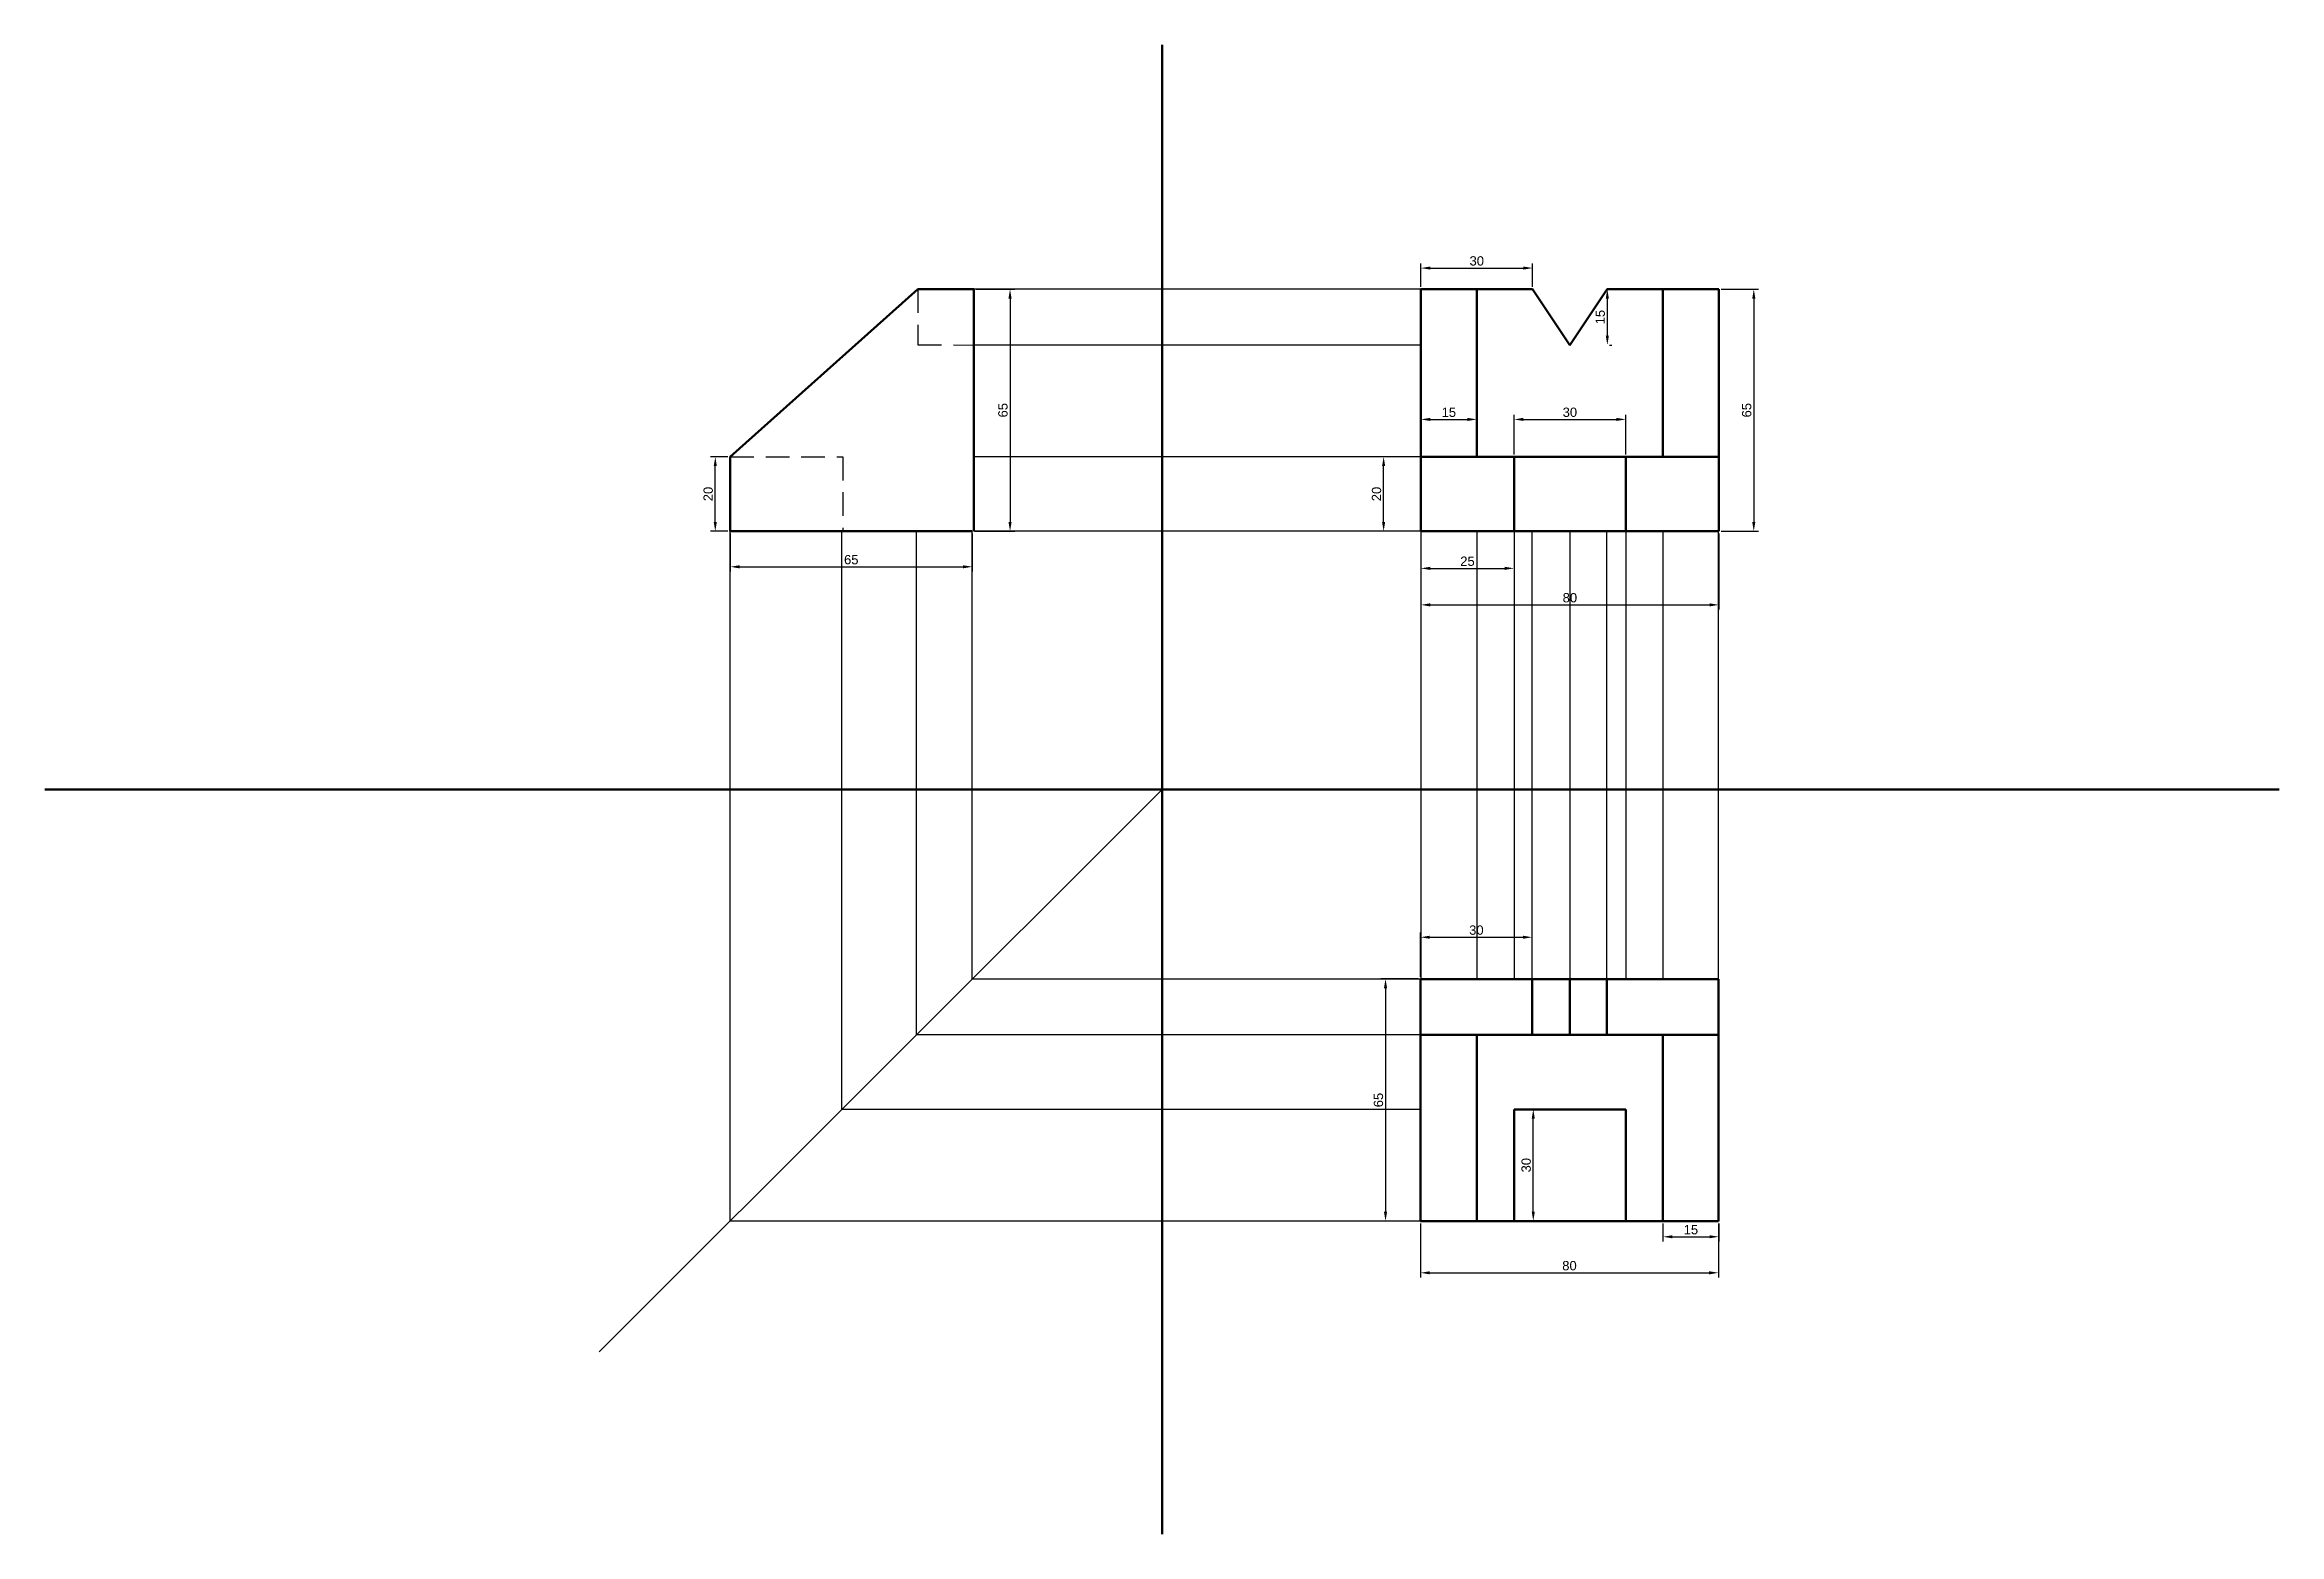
# Model space of a CAD drawing. Header units: millimetres. Extents: x 314250 to 314850, y 707219 to 707619.
import ezdxf

# ---------------------------------------------------------------- set-up
doc = ezdxf.new("R2010")
doc.units = ezdxf.units.MM
doc.linetypes.add('HIDDEN', pattern=[9.525, 6.35, -3.175])
doc.layers.get('Defpoints').update_dxf_attribs({"color": 3})
doc.layers.add('Hidden', color=5, linetype='HIDDEN')
doc.layers.add('Object', color=7, linetype='Continuous', lineweight=50)
doc.layers.add('Projection', color=252, linetype='Continuous', lineweight=25)
doc.styles.get("Standard").update_dxf_attribs({"font": 'arial.ttf'})
doc.dimstyles.new('ISO-25', dxfattribs={"dimtxt": 2.5, "dimasz": 2.5, "dimexe": 1.25, "dimexo": 0.625, "dimtad": 1, "dimtxsty": 'Standard', "dimcen": 2.5, "dimadec": 0, "dimazin": 0, "dimtfac": 1, "dimtmove": 0, "dimatfit": 3, "dimfxl": 1, "dimarcsym": 0})

# ---------------------------------------------------------------- blocks, each defined once
blk = doc.blocks.new('*D2')
at = {"layer": 'Defpoints', "color": 0, "lineweight": -2, "transparency": 16777216}
for p, q in [((314619.92, 707554.3), (314619.92, 707560.6)), ((314622.42, 707559.35), (314647.42, 707559.35)), ((314649.92, 707554.3), (314649.92, 707560.6))]:
    blk.add_line(p, q, dxfattribs=at)
at = {"layer": 'Defpoints', "color": 0, "transparency": 16777216}
for p in [(314649.92, 707559.35), (314619.92, 707553.68), (314649.92, 707553.68)]:
    blk.add_point(p, dxfattribs=at)
for points in [[(314622.42, 707559.77), (314622.42, 707558.94), (314619.92, 707559.35)], [(314647.42, 707559.77), (314647.42, 707558.94), (314649.92, 707559.35)]]:
    blk.add_solid(points, dxfattribs=at)
at = {"layer": 'Defpoints', "color": 0, "transparency": 16777216, "insert": (314634.92, 707561.26), "char_height": 2.5, "attachment_point": 5}
blk.add_mtext('30', dxfattribs=at)
blk = doc.blocks.new('*D3')
at = {"layer": 'Defpoints', "color": 0, "lineweight": -2, "transparency": 16777216}
for p, q in [((314669.97, 707551.18), (314669.97, 707541.18)), ((314670.55, 707553.68), (314671.22, 707553.68)), ((314670.55, 707538.68), (314671.22, 707538.68))]:
    blk.add_line(p, q, dxfattribs=at)
at = {"layer": 'Defpoints', "color": 0, "transparency": 16777216}
for p in [(314669.92, 707553.68), (314669.92, 707538.68), (314669.97, 707538.68)]:
    blk.add_point(p, dxfattribs=at)
for points in [[(314669.56, 707551.18), (314670.39, 707551.18), (314669.97, 707553.68)], [(314669.56, 707541.18), (314670.39, 707541.18), (314669.97, 707538.68)]]:
    blk.add_solid(points, dxfattribs=at)
at = {"layer": 'Defpoints', "color": 0, "transparency": 16777216, "insert": (314668.07, 707546.18), "char_height": 2.5, "attachment_point": 5, "rotation": 90}
blk.add_mtext('15', dxfattribs=at)
blk = doc.blocks.new('*D4')
at = {"layer": 'Defpoints', "color": 0, "lineweight": -2, "transparency": 16777216}
for p, q in [((314700.55, 707553.68), (314710.55, 707553.68)), ((314709.3, 707551.18), (314709.3, 707491.18)), ((314700.55, 707488.68), (314710.55, 707488.68))]:
    blk.add_line(p, q, dxfattribs=at)
at = {"layer": 'Defpoints', "color": 0, "transparency": 16777216}
for p in [(314699.92, 707553.68), (314699.92, 707488.68), (314709.3, 707488.68)]:
    blk.add_point(p, dxfattribs=at)
for points in [[(314708.88, 707551.18), (314709.72, 707551.18), (314709.3, 707553.68)], [(314708.88, 707491.18), (314709.72, 707491.18), (314709.3, 707488.68)]]:
    blk.add_solid(points, dxfattribs=at)
at = {"layer": 'Defpoints', "color": 0, "transparency": 16777216, "insert": (314707.4, 707521.18), "char_height": 2.5, "attachment_point": 5, "rotation": 90}
blk.add_mtext('65', dxfattribs=at)
blk = doc.blocks.new('*D5')
at = {"layer": 'Defpoints', "color": 0, "lineweight": -2, "transparency": 16777216}
for p, q in [((314644.92, 707509.3), (314644.92, 707519.96)), ((314647.42, 707518.71), (314672.42, 707518.71)), ((314674.92, 707509.3), (314674.92, 707519.96))]:
    blk.add_line(p, q, dxfattribs=at)
at = {"layer": 'Defpoints', "color": 0, "transparency": 16777216}
for p in [(314674.92, 707518.71), (314644.92, 707508.68), (314674.92, 707508.68)]:
    blk.add_point(p, dxfattribs=at)
for points in [[(314647.42, 707519.13), (314647.42, 707518.3), (314644.92, 707518.71)], [(314672.42, 707519.13), (314672.42, 707518.3), (314674.92, 707518.71)]]:
    blk.add_solid(points, dxfattribs=at)
at = {"layer": 'Defpoints', "color": 0, "transparency": 16777216, "insert": (314659.92, 707520.62), "char_height": 2.5, "attachment_point": 5}
blk.add_mtext('30', dxfattribs=at)
blk = doc.blocks.new('*D6')
at = {"layer": 'Defpoints', "color": 0, "lineweight": -2, "transparency": 16777216}
for p, q in [((314619.92, 707509.3), (314619.92, 707519.96)), ((314622.42, 707518.71), (314632.42, 707518.71)), ((314634.92, 707509.3), (314634.92, 707519.96))]:
    blk.add_line(p, q, dxfattribs=at)
at = {"layer": 'Defpoints', "color": 0, "transparency": 16777216}
for p in [(314634.92, 707518.71), (314619.92, 707508.68), (314634.92, 707508.68)]:
    blk.add_point(p, dxfattribs=at)
for points in [[(314622.42, 707519.13), (314622.42, 707518.3), (314619.92, 707518.71)], [(314632.42, 707519.13), (314632.42, 707518.3), (314634.92, 707518.71)]]:
    blk.add_solid(points, dxfattribs=at)
at = {"layer": 'Defpoints', "color": 0, "transparency": 16777216, "insert": (314627.42, 707520.62), "char_height": 2.5, "attachment_point": 5}
blk.add_mtext('15', dxfattribs=at)
blk = doc.blocks.new('*D7')
at = {"layer": 'Defpoints', "color": 0, "lineweight": -2, "transparency": 16777216}
for p, q in [((314619.3, 707508.68), (314608.66, 707508.68)), ((314609.91, 707491.18), (314609.91, 707506.18)), ((314619.3, 707488.68), (314608.66, 707488.68))]:
    blk.add_line(p, q, dxfattribs=at)
at = {"layer": 'Defpoints', "color": 0, "transparency": 16777216}
for p in [(314609.91, 707508.68), (314619.92, 707508.68), (314619.92, 707488.68)]:
    blk.add_point(p, dxfattribs=at)
for points in [[(314609.49, 707506.18), (314610.33, 707506.18), (314609.91, 707508.68)], [(314609.49, 707491.18), (314610.33, 707491.18), (314609.91, 707488.68)]]:
    blk.add_solid(points, dxfattribs=at)
at = {"layer": 'Defpoints', "color": 0, "transparency": 16777216, "insert": (314608.01, 707498.68), "char_height": 2.5, "attachment_point": 5, "rotation": 90}
blk.add_mtext('20', dxfattribs=at)
blk = doc.blocks.new('*D8')
at = {"layer": 'Defpoints', "color": 0, "lineweight": -2, "transparency": 16777216}
for p, q in [((314619.92, 707488.05), (314619.92, 707477.47)), ((314644.92, 707488.05), (314644.92, 707477.47)), ((314622.42, 707478.72), (314642.42, 707478.72))]:
    blk.add_line(p, q, dxfattribs=at)
at = {"layer": 'Defpoints', "color": 0, "transparency": 16777216}
for p in [(314619.92, 707488.68), (314644.92, 707488.68), (314644.92, 707478.72)]:
    blk.add_point(p, dxfattribs=at)
for points in [[(314622.42, 707479.14), (314622.42, 707478.3), (314619.92, 707478.72)], [(314642.42, 707479.14), (314642.42, 707478.3), (314644.92, 707478.72)]]:
    blk.add_solid(points, dxfattribs=at)
at = {"layer": 'Defpoints', "color": 0, "transparency": 16777216, "insert": (314632.42, 707480.62), "char_height": 2.5, "attachment_point": 5}
blk.add_mtext('25', dxfattribs=at)
blk = doc.blocks.new('*D9')
at = {"layer": 'Defpoints', "color": 0, "lineweight": -2, "transparency": 16777216}
for p, q in [((314619.92, 707488.05), (314619.92, 707467.67)), ((314699.92, 707488.05), (314699.92, 707467.67)), ((314622.42, 707468.92), (314697.42, 707468.92))]:
    blk.add_line(p, q, dxfattribs=at)
at = {"layer": 'Defpoints', "color": 0, "transparency": 16777216}
for p in [(314619.92, 707488.68), (314699.92, 707488.68), (314699.92, 707468.92)]:
    blk.add_point(p, dxfattribs=at)
for points in [[(314622.42, 707469.33), (314622.42, 707468.5), (314619.92, 707468.92)], [(314697.42, 707469.33), (314697.42, 707468.5), (314699.92, 707468.92)]]:
    blk.add_solid(points, dxfattribs=at)
at = {"layer": 'Defpoints', "color": 0, "transparency": 16777216, "insert": (314659.92, 707470.82), "char_height": 2.5, "attachment_point": 5}
blk.add_mtext('80', dxfattribs=at)
blk = doc.blocks.new('*D10')
at = {"layer": 'Defpoints', "color": 0, "lineweight": -2, "transparency": 16777216}
for p, q in [((314619.18, 707368.45), (314609.17, 707368.45)), ((314610.42, 707365.95), (314610.42, 707305.95)), ((314619.18, 707303.45), (314609.17, 707303.45))]:
    blk.add_line(p, q, dxfattribs=at)
at = {"layer": 'Defpoints', "color": 0, "transparency": 16777216}
for p in [(314619.81, 707368.45), (314610.42, 707303.45), (314619.81, 707303.45)]:
    blk.add_point(p, dxfattribs=at)
for points in [[(314610, 707365.95), (314610.84, 707365.95), (314610.42, 707368.45)], [(314610, 707305.95), (314610.84, 707305.95), (314610.42, 707303.45)]]:
    blk.add_solid(points, dxfattribs=at)
at = {"layer": 'Defpoints', "color": 0, "transparency": 16777216, "insert": (314608.52, 707335.95), "char_height": 2.5, "attachment_point": 5, "rotation": 90}
blk.add_mtext('65', dxfattribs=at)
blk = doc.blocks.new('*D11')
at = {"layer": 'Defpoints', "color": 0, "lineweight": -2, "transparency": 16777216}
for p, q in [((314619.81, 707369.07), (314619.81, 707380.91)), ((314622.31, 707379.66), (314647.31, 707379.66)), ((314649.81, 707369.07), (314649.81, 707380.91))]:
    blk.add_line(p, q, dxfattribs=at)
at = {"layer": 'Defpoints', "color": 0, "transparency": 16777216}
for p in [(314649.81, 707379.66), (314619.81, 707368.45), (314649.81, 707368.45)]:
    blk.add_point(p, dxfattribs=at)
for points in [[(314622.31, 707380.07), (314622.31, 707379.24), (314619.81, 707379.66)], [(314647.31, 707380.07), (314647.31, 707379.24), (314649.81, 707379.66)]]:
    blk.add_solid(points, dxfattribs=at)
at = {"layer": 'Defpoints', "color": 0, "transparency": 16777216, "insert": (314634.81, 707381.56), "char_height": 2.5, "attachment_point": 5}
blk.add_mtext('30', dxfattribs=at)
blk = doc.blocks.new('*D12')
at = {"layer": 'Defpoints', "color": 0, "lineweight": -2, "transparency": 16777216}
for p, q in [((314684.92, 707302.82), (314684.92, 707297.98)), ((314687.42, 707299.23), (314697.42, 707299.23)), ((314699.92, 707302.82), (314699.92, 707297.98))]:
    blk.add_line(p, q, dxfattribs=at)
at = {"layer": 'Defpoints', "color": 0, "transparency": 16777216}
for p in [(314684.92, 707303.45), (314699.92, 707303.45), (314699.92, 707299.23)]:
    blk.add_point(p, dxfattribs=at)
for points in [[(314687.42, 707299.65), (314687.42, 707298.82), (314684.92, 707299.23)], [(314697.42, 707299.65), (314697.42, 707298.82), (314699.92, 707299.23)]]:
    blk.add_solid(points, dxfattribs=at)
at = {"layer": 'Defpoints', "color": 0, "transparency": 16777216, "insert": (314692.42, 707301.13), "char_height": 2.5, "attachment_point": 5}
blk.add_mtext('15', dxfattribs=at)
blk = doc.blocks.new('*D13')
at = {"layer": 'Defpoints', "color": 0, "lineweight": -2, "transparency": 16777216}
for p, q in [((314619.81, 707302.82), (314619.81, 707288.31)), ((314699.81, 707302.82), (314699.81, 707288.31)), ((314622.31, 707289.56), (314697.31, 707289.56))]:
    blk.add_line(p, q, dxfattribs=at)
at = {"layer": 'Defpoints', "color": 0, "transparency": 16777216}
for p in [(314619.81, 707303.45), (314699.81, 707303.45), (314699.81, 707289.56)]:
    blk.add_point(p, dxfattribs=at)
for points in [[(314622.31, 707289.97), (314622.31, 707289.14), (314619.81, 707289.56)], [(314697.31, 707289.97), (314697.31, 707289.14), (314699.81, 707289.56)]]:
    blk.add_solid(points, dxfattribs=at)
at = {"layer": 'Defpoints', "color": 0, "transparency": 16777216, "insert": (314659.81, 707291.46), "char_height": 2.5, "attachment_point": 5}
blk.add_mtext('80', dxfattribs=at)
blk = doc.blocks.new('*D14')
at = {"layer": 'Defpoints', "color": 0, "lineweight": -2, "transparency": 16777216}
for p, q in [((314645.55, 707333.45), (314651.34, 707333.45)), ((314650.09, 707305.95), (314650.09, 707330.95)), ((314645.55, 707303.45), (314651.34, 707303.45))]:
    blk.add_line(p, q, dxfattribs=at)
at = {"layer": 'Defpoints', "color": 0, "transparency": 16777216}
for p in [(314644.92, 707333.45), (314650.09, 707333.45), (314644.92, 707303.45)]:
    blk.add_point(p, dxfattribs=at)
for points in [[(314649.67, 707330.95), (314650.51, 707330.95), (314650.09, 707333.45)], [(314649.67, 707305.95), (314650.51, 707305.95), (314650.09, 707303.45)]]:
    blk.add_solid(points, dxfattribs=at)
at = {"layer": 'Defpoints', "color": 0, "transparency": 16777216, "insert": (314648.19, 707318.45), "char_height": 2.5, "attachment_point": 5, "rotation": 90}
blk.add_mtext('30', dxfattribs=at)
blk = doc.blocks.new('*D15')
at = {"layer": 'Defpoints', "color": 0, "lineweight": -2, "transparency": 16777216}
for p, q in [((314433.85, 707508.68), (314429.21, 707508.68)), ((314430.46, 707491.18), (314430.46, 707506.18)), ((314433.85, 707488.68), (314429.21, 707488.68))]:
    blk.add_line(p, q, dxfattribs=at)
at = {"layer": 'Defpoints', "color": 0, "transparency": 16777216}
for p in [(314430.46, 707508.68), (314434.48, 707508.68), (314434.47, 707488.68)]:
    blk.add_point(p, dxfattribs=at)
for points in [[(314430.04, 707506.18), (314430.88, 707506.18), (314430.46, 707508.68)], [(314430.04, 707491.18), (314430.88, 707491.18), (314430.46, 707488.68)]]:
    blk.add_solid(points, dxfattribs=at)
at = {"layer": 'Defpoints', "color": 0, "transparency": 16777216, "insert": (314428.56, 707498.68), "char_height": 2.5, "attachment_point": 5, "rotation": 90}
blk.add_mtext('20', dxfattribs=at)
blk = doc.blocks.new('*D16')
at = {"layer": 'Defpoints', "color": 0, "lineweight": -2, "transparency": 16777216}
for p, q in [((314434.47, 707488.05), (314434.47, 707477.89)), ((314499.47, 707488.05), (314499.47, 707477.89)), ((314436.97, 707479.14), (314496.97, 707479.14))]:
    blk.add_line(p, q, dxfattribs=at)
at = {"layer": 'Defpoints', "color": 0, "transparency": 16777216}
for p in [(314434.47, 707488.68), (314499.47, 707488.68), (314499.47, 707479.14)]:
    blk.add_point(p, dxfattribs=at)
for points in [[(314436.97, 707479.55), (314436.97, 707478.72), (314434.47, 707479.14)], [(314496.97, 707479.55), (314496.97, 707478.72), (314499.47, 707479.14)]]:
    blk.add_solid(points, dxfattribs=at)
at = {"layer": 'Defpoints', "color": 0, "transparency": 16777216, "insert": (314466.97, 707481.04), "char_height": 2.5, "attachment_point": 5}
blk.add_mtext('65', dxfattribs=at)
blk = doc.blocks.new('*D17')
at = {"layer": 'Defpoints', "color": 0, "lineweight": -2, "transparency": 16777216}
for p, q in [((314500.49, 707553.68), (314510.85, 707553.68)), ((314509.6, 707551.18), (314509.6, 707491.18)), ((314500.1, 707488.68), (314510.85, 707488.68))]:
    blk.add_line(p, q, dxfattribs=at)
at = {"layer": 'Defpoints', "color": 0, "transparency": 16777216}
for p in [(314499.86, 707553.68), (314499.47, 707488.68), (314509.6, 707488.68)]:
    blk.add_point(p, dxfattribs=at)
for points in [[(314509.18, 707551.18), (314510.02, 707551.18), (314509.6, 707553.68)], [(314509.18, 707491.18), (314510.02, 707491.18), (314509.6, 707488.68)]]:
    blk.add_solid(points, dxfattribs=at)
at = {"layer": 'Defpoints', "color": 0, "transparency": 16777216, "insert": (314507.7, 707521.18), "char_height": 2.5, "attachment_point": 5, "rotation": 90}
blk.add_mtext('65', dxfattribs=at)

msp = doc.modelspace()

# ---------------------------------------------------------------- linework, layer by layer
at = {"layer": 'Hidden'}
for p, q in [((314484.865, 707553.677), (314484.865, 707538.766)), ((314484.865, 707538.766), (314499.865, 707538.677)), ((314434.478, 707508.677), (314464.736, 707508.677)), ((314464.736, 707508.677), (314464.736, 707488.677))]:
    msp.add_line(p, q, dxfattribs=at)
at = {"layer": 'Object', "color": 2}
for q in [(314550.402, 707619.335), (314250.402, 707419.335), (314850.402, 707419.335), (314550.402, 707219.335)]:
    msp.add_line((314550.402, 707419.335), q, dxfattribs=at)
at = {"layer": 'Object'}
for p, q in [((314484.865, 707553.677), (314434.478, 707508.677)), ((314499.865, 707553.677), (314484.865, 707553.677)), ((314499.865, 707488.677), (314499.865, 707553.677)), ((314619.921, 707488.677), (314619.921, 707553.677)), ((314619.921, 707553.677), (314649.921, 707553.677)), ((314634.921, 707508.677), (314634.921, 707553.677)), ((314649.921, 707553.677), (314649.921, 707553.677)), ((314649.921, 707553.677), (314659.921, 707538.677)), ((314659.921, 707538.677), (314669.921, 707553.677)), ((314699.921, 707553.677), (314669.921, 707553.677)), ((314684.921, 707508.677), (314684.921, 707553.677)), ((314699.921, 707488.677), (314699.921, 707553.677)), ((314434.472, 707488.677), (314434.478, 707508.677)), ((314644.921, 707508.677), (314619.921, 707508.677)), ((314619.921, 707508.677), (314634.921, 707508.677)), ((314644.921, 707488.677), (314644.921, 707508.677)), ((314644.921, 707508.677), (314674.921, 707508.677)), ((314674.921, 707508.677), (314674.921, 707488.677)), ((314674.921, 707508.677), (314699.921, 707508.677)), ((314699.921, 707508.677), (314684.921, 707508.677)), ((314499.472, 707488.677), (314434.472, 707488.677)), ((314619.921, 707488.677), (314699.921, 707488.677)), ((314619.921, 707488.677), (314619.921, 707488.677)), ((314619.921, 707488.677), (314619.921, 707488.677)), ((314619.921, 707488.677), (314644.921, 707488.677)), ((314699.921, 707488.677), (314699.921, 707488.677)), ((314619.806, 707368.447), (314699.806, 707368.447)), ((314619.806, 707368.447), (314619.806, 707303.447)), ((314619.806, 707368.447), (314649.806, 707368.447)), ((314649.806, 707368.447), (314649.806, 707353.447)), ((314659.921, 707368.447), (314659.921, 707353.447)), ((314669.806, 707368.447), (314669.806, 707353.447)), ((314699.806, 707303.447), (314699.806, 707368.447)), ((314619.806, 707353.447), (314699.806, 707353.447)), ((314634.921, 707353.447), (314634.921, 707303.447)), ((314684.921, 707353.447), (314684.921, 707303.447)), ((314644.921, 707303.447), (314644.921, 707333.447)), ((314674.921, 707333.447), (314644.921, 707333.447)), ((314674.921, 707303.447), (314674.921, 707333.447)), ((314619.806, 707303.447), (314699.806, 707303.447))]:
    msp.add_line(p, q, dxfattribs=at)
at = {"layer": 'Projection'}
for p, q in [((314619.921, 707553.677), (314499.865, 707553.677)), ((314619.921, 707538.677), (314499.865, 707538.677)), ((314619.921, 707508.677), (314499.865, 707508.677)), ((314434.419, 707303.447), (314434.472, 707488.677)), ((314464.444, 707333.447), (314464.444, 707488.677)), ((314484.46, 707353.447), (314484.46, 707488.677)), ((314499.472, 707368.447), (314499.472, 707488.677)), ((314619.921, 707488.677), (314499.865, 707488.677)), ((314619.921, 707488.677), (314619.921, 707368.447)), ((314634.921, 707488.677), (314634.921, 707368.447)), ((314644.921, 707488.677), (314644.921, 707368.447)), ((314649.806, 707368.447), (314649.806, 707488.677)), ((314659.921, 707488.677), (314659.921, 707368.447)), ((314669.806, 707368.447), (314669.806, 707488.677)), ((314674.921, 707488.677), (314674.921, 707368.447)), ((314684.921, 707488.677), (314684.921, 707368.447)), ((314699.806, 707368.447), (314699.806, 707488.677)), ((314550.402, 707419.335), (314399.322, 707268.378)), ((314619.921, 707368.447), (314499.472, 707368.447)), ((314619.806, 707353.447), (314484.46, 707353.447)), ((314619.806, 707333.447), (314464.444, 707333.447)), ((314619.806, 707303.447), (314434.419, 707303.447))]:
    msp.add_line(p, q, dxfattribs=at)

# ---------------------------------------------------------------- dimensions: what is measured, and where the dimension line sits
at = {"layer": 'Defpoints', "color": 3}
for base, p1, p2, picture, middle in [((314649.921, 707559.353), (314619.921, 707553.677), (314649.921, 707553.677), '*D2', (314634.921, 707561.256)), ((314634.921, 707518.714), (314619.921, 707508.677), (314634.921, 707508.677), '*D6', (314627.421, 707520.615)), ((314674.921, 707518.714), (314644.921, 707508.677), (314674.921, 707508.677), '*D5', (314659.921, 707520.616)), ((314644.921, 707478.719), (314619.921, 707488.677), (314644.921, 707488.677), '*D8', (314632.421, 707480.621)), ((314699.921, 707468.916), (314619.921, 707488.677), (314699.921, 707488.677), '*D9', (314659.921, 707470.817))]:
    dim = msp.add_linear_dim(base=base, p1=p1, p2=p2, dimstyle='ISO-25', dxfattribs=at)
    dim.commit()
    dim.dimension.update_dxf_attribs({"geometry": picture, "text_midpoint": middle})
at = {"layer": 'Defpoints'}
for base, p1, p2, picture, middle in [((314509.598, 707488.678), (314499.865, 707553.677), (314499.472, 707488.678), '*D17', (314507.697, 707521.178)), ((314430.46, 707508.677), (314434.472, 707488.677), (314434.478, 707508.677), '*D15', (314428.559, 707498.677)), ((314610.418, 707303.447), (314619.806, 707368.447), (314619.806, 707303.447), '*D10', (314608.517, 707335.947)), ((314650.091, 707333.447), (314644.921, 707303.447), (314644.921, 707333.447), '*D14', (314648.189, 707318.447))]:
    dim = msp.add_linear_dim(base=base, p1=p1, p2=p2, angle=90, dimstyle='ISO-25', dxfattribs=at)
    dim.commit()
    dim.dimension.update_dxf_attribs({"geometry": picture, "text_midpoint": middle})
at = {"layer": 'Defpoints', "color": 3}
for base, p1, p2, picture, middle in [((314669.974, 707538.677), (314669.921, 707553.677), (314669.921, 707538.677), '*D3', (314668.072, 707546.177)), ((314709.301, 707488.677), (314699.921, 707553.677), (314699.921, 707488.677), '*D4', (314707.399, 707521.177)), ((314609.911, 707508.677), (314619.921, 707488.677), (314619.921, 707508.677), '*D7', (314608.01, 707498.677))]:
    dim = msp.add_linear_dim(base=base, p1=p1, p2=p2, angle=90, dimstyle='ISO-25', dxfattribs=at)
    dim.commit()
    dim.dimension.update_dxf_attribs({"geometry": picture, "text_midpoint": middle})
at = {"layer": 'Defpoints'}
for base, p1, p2, picture, middle in [((314499.472, 707479.137), (314434.472, 707488.677), (314499.472, 707488.677), '*D16', (314466.972, 707481.038)), ((314649.806, 707379.658), (314619.806, 707368.447), (314649.806, 707368.447), '*D11', (314634.806, 707381.56)), ((314699.806, 707289.556), (314619.806, 707303.447), (314699.806, 707303.447), '*D13', (314659.806, 707291.457)), ((314699.921, 707299.232), (314684.921, 707303.447), (314699.921, 707303.447), '*D12', (314692.421, 707301.134))]:
    dim = msp.add_linear_dim(base=base, p1=p1, p2=p2, dimstyle='ISO-25', dxfattribs=at)
    dim.commit()
    dim.dimension.update_dxf_attribs({"geometry": picture, "text_midpoint": middle})

doc.saveas('drawing.dxf')
